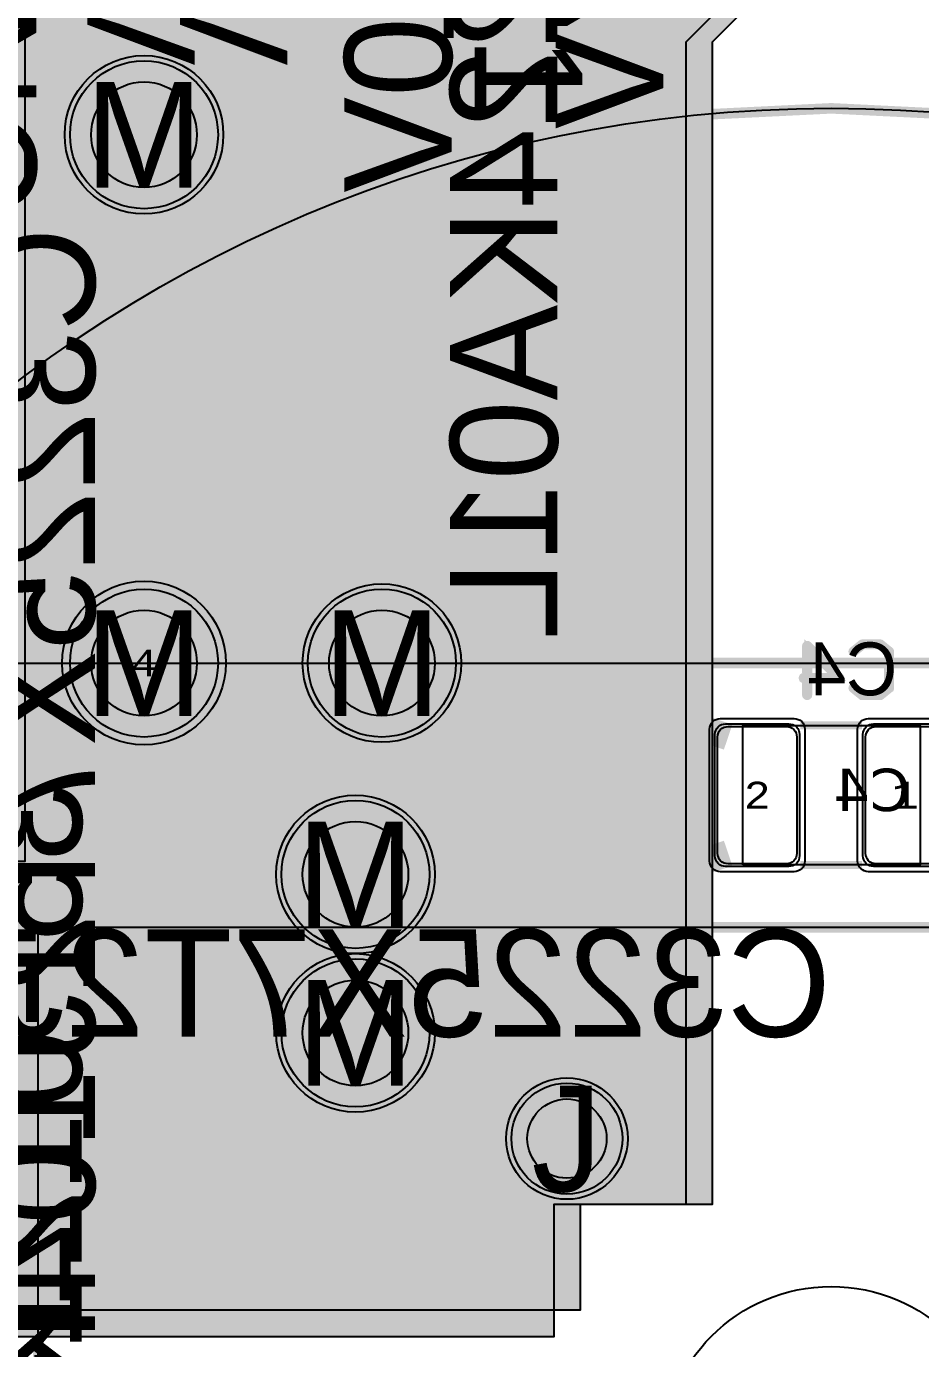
# Model space of a CAD drawing. Extents: x -28 to 199, y -61 to 255.
# Drawn here: x 128.53 to 145.44, y 29.78 to 54.8 of the extents above; entities that cross this region are included whole.
import ezdxf
from ezdxf.enums import TextEntityAlignment as Align

# ---------------------------------------------------------------- set-up
doc = ezdxf.new("R2010")
doc.units = 0
doc.header["$MEASUREMENT"] = 0
for name, color, linetype in [('ASSEMBLY_OUTLINES_BTM', 191, 'CONTINUOUS'), ('ASSEMBLY_OUTLINES_TOP', 102, 'CONTINUOUS'), ('ASSEMBLY_PART_NUMBERS_BTM', 191, 'CONTINUOUS'), ('ASSEMBLY_PART_NUMBERS_TOP', 102, 'CONTINUOUS'), ('ASSEMBLY_REF_DES_BTM', 191, 'CONTINUOUS'), ('DRILL_DRAWING', 21, 'CONTINUOUS'), ('GENERATED_SILKSCREEN_BTM', 255, 'CONTINUOUS'), ('GENERATED_SILKSCREEN_TOP', 140, 'CONTINUOUS'), ('MOUNTING_HOLE_PADS_LAYER14', 150, 'CONTINUOUS'), ('MOUNTING_HOLE_PADS_LAYER17', 10, 'CONTINUOUS'), ('MOUNTING_HOLE_PADS_LAYER_2', 230, 'CONTINUOUS'), ('MOUNTING_HOLE_PADS_LAYER_3', 81, 'CONTINUOUS'), ('MOUNTING_HOLES_LAYER_2', 42, 'CONTINUOUS'), ('MOUNTING_HOLES_LAYER_3', 42, 'CONTINUOUS'), ('MOUNTING_HOLES_LAYER_BOT21', 42, 'CONTINUOUS'), ('MOUNTING_HOLES_LAYER_TOP', 42, 'CONTINUOUS'), ('PART_HOLES_LAYER_2', 30, 'CONTINUOUS'), ('PART_HOLES_LAYER_3', 30, 'CONTINUOUS'), ('PART_HOLES_LAYER_BOTTOM', 30, 'CONTINUOUS'), ('PART_HOLES_LAYER_TOP', 30, 'CONTINUOUS'), ('PART_PADS_LAYER_2', 230, 'CONTINUOUS'), ('PART_PADS_LAYER_3', 81, 'CONTINUOUS'), ('PART_PADS_LAYER_BOTTOM', 10, 'CONTINUOUS'), ('PART_PADS_LAYER_TOP', 150, 'CONTINUOUS'), ('PART_PADS_SMD_BTM', 10, 'CONTINUOUS'), ('PIN_NUMBERS_BTM', 8, 'CONTINUOUS'), ('PIN_NUMBERS_TOP', 8, 'CONTINUOUS'), ('PLACEMENT_OUTLINES_BTM', 222, 'CONTINUOUS'), ('PLACEMENT_OUTLINES_TOP', 130, 'CONTINUOUS'), ('PLANE_DATA_LAYER_2', 230, 'CONTINUOUS'), ('PLANE_DATA_LAYER_3', 81, 'CONTINUOUS'), ('PLANE_DATA_LAYER_BOTTOM', 10, 'CONTINUOUS'), ('PLANE_DATA_LAYER_TOP', 150, 'CONTINUOUS'), ('PLANE_SHAPES_LAYER_2', 230, 'CONTINUOUS'), ('PLANE_SHAPES_LAYER_3', 81, 'CONTINUOUS'), ('PLANE_SHAPES_LAYER_BOTTOM', 10, 'CONTINUOUS'), ('PLANE_SHAPES_LAYER_TOP', 150, 'CONTINUOUS'), ('SILKSCREEN_OUTLINES_BTM', 211, 'CONTINUOUS'), ('SILKSCREEN_OUTLINES_TOP', 150, 'CONTINUOUS'), ('SILKSCREEN_REF_DES_BTM', 211, 'CONTINUOUS'), ('SOLDERMASK_PADS_BTM', 12, 'CONTINUOUS'), ('SOLDERMASK_PADS_TOP', 180, 'CONTINUOUS'), ('SOLDERPASTE_PADS_BTM', 12, 'CONTINUOUS')]:
    doc.layers.add(name, color=color, linetype=linetype)
doc.styles.add('COURIER_NEW', font='COUR.TTF')
doc.styles.add('VERDANA', font='verdana.TTF')
doc.styles.add('VERIBEST_GERBER_0', font='txt')

msp = doc.modelspace()

# ---------------------------------------------------------------- hatches: boundary and pattern name
at = {"layer": 'MOUNTING_HOLES_LAYER_2'}
h = msp.add_hatch(color=256, dxfattribs=at)
edge = h.paths.add_edge_path()
edge.add_arc((130.75, 52.75), 1, 0, 360)
h = msp.add_hatch(color=256, dxfattribs=at)
edge = h.paths.add_edge_path()
edge.add_arc((135.25, 42.75), 1, 0, 360)
h = msp.add_hatch(color=256, dxfattribs=at)
edge = h.paths.add_edge_path()
edge.add_arc((134.75, 38.75), 1, 0, 360)
h = msp.add_hatch(color=256, dxfattribs=at)
edge = h.paths.add_edge_path()
edge.add_arc((134.75, 35.75), 1, 0, 360)
h = msp.add_hatch(color=256, dxfattribs=at)
edge = h.paths.add_edge_path()
edge.add_arc((138.75, 33.75), 0.75, 0, 360)
at = {"layer": 'MOUNTING_HOLES_LAYER_3'}
h = msp.add_hatch(color=256, dxfattribs=at)
edge = h.paths.add_edge_path()
edge.add_arc((130.75, 52.75), 1, 0, 360)
h = msp.add_hatch(color=256, dxfattribs=at)
edge = h.paths.add_edge_path()
edge.add_arc((135.25, 42.75), 1, 0, 360)
h = msp.add_hatch(color=256, dxfattribs=at)
edge = h.paths.add_edge_path()
edge.add_arc((134.75, 38.75), 1, 0, 360)
h = msp.add_hatch(color=256, dxfattribs=at)
edge = h.paths.add_edge_path()
edge.add_arc((134.75, 35.75), 1, 0, 360)
h = msp.add_hatch(color=256, dxfattribs=at)
edge = h.paths.add_edge_path()
edge.add_arc((138.75, 33.75), 0.75, 0, 360)
at = {"layer": 'MOUNTING_HOLES_LAYER_BOT21'}
h = msp.add_hatch(color=256, dxfattribs=at)
edge = h.paths.add_edge_path()
edge.add_arc((130.75, 52.75), 1, 0, 360)
h = msp.add_hatch(color=256, dxfattribs=at)
edge = h.paths.add_edge_path()
edge.add_arc((135.25, 42.75), 1, 0, 360)
h = msp.add_hatch(color=256, dxfattribs=at)
edge = h.paths.add_edge_path()
edge.add_arc((134.75, 38.75), 1, 0, 360)
h = msp.add_hatch(color=256, dxfattribs=at)
edge = h.paths.add_edge_path()
edge.add_arc((134.75, 35.75), 1, 0, 360)
h = msp.add_hatch(color=256, dxfattribs=at)
edge = h.paths.add_edge_path()
edge.add_arc((138.75, 33.75), 0.75, 0, 360)
at = {"layer": 'MOUNTING_HOLES_LAYER_TOP'}
h = msp.add_hatch(color=256, dxfattribs=at)
edge = h.paths.add_edge_path()
edge.add_arc((130.75, 52.75), 1, 0, 360)
h = msp.add_hatch(color=256, dxfattribs=at)
edge = h.paths.add_edge_path()
edge.add_arc((135.25, 42.75), 1, 0, 360)
h = msp.add_hatch(color=256, dxfattribs=at)
edge = h.paths.add_edge_path()
edge.add_arc((134.75, 38.75), 1, 0, 360)
h = msp.add_hatch(color=256, dxfattribs=at)
edge = h.paths.add_edge_path()
edge.add_arc((134.75, 35.75), 1, 0, 360)
h = msp.add_hatch(color=256, dxfattribs=at)
edge = h.paths.add_edge_path()
edge.add_arc((138.75, 33.75), 0.75, 0, 360)
at = {"layer": 'PART_HOLES_LAYER_2'}
h = msp.add_hatch(color=256, dxfattribs=at)
edge = h.paths.add_edge_path()
edge.add_arc((130.75, 42.75), 1, 0, 360)
at = {"layer": 'PART_HOLES_LAYER_3'}
h = msp.add_hatch(color=256, dxfattribs=at)
edge = h.paths.add_edge_path()
edge.add_arc((130.75, 42.75), 1, 0, 360)
at = {"layer": 'PART_HOLES_LAYER_BOTTOM'}
h = msp.add_hatch(color=256, dxfattribs=at)
edge = h.paths.add_edge_path()
edge.add_arc((130.75, 42.75), 1, 0, 360)
at = {"layer": 'PART_HOLES_LAYER_TOP'}
h = msp.add_hatch(color=256, dxfattribs=at)
edge = h.paths.add_edge_path()
edge.add_arc((130.75, 42.75), 1, 0, 360)
at = {"layer": 'PLANE_DATA_LAYER_2'}
h = msp.add_hatch(color=256, dxfattribs=at)
h.paths.add_polyline_path([(144.5, 58.031563, -0.1989099556853841), (144.477682, 57.977682), (141, 54.500001), (141, 32.5762, -0.414213562373095), (140.9238, 32.5), (139.468415, 32.5, -0.7571947813028697), (139.428636, 32.641193, 1.706703920368657), (137.45, 33.75), (137.45, 33.749999, 0.3457374040796595), (138.441862, 32.487046, -0.3457356601756758), (138.5, 32.413018), (138.5, 30.0762, -0.414213562373095), (138.4238, 30), (122.5762, 30, -0.414213562373095), (122.5, 30.0762), (122.5, 38.9238, -0.414213562373095), (122.5762, 39), (128, 39), (128, 54.9238, -0.414213562373095), (128.0762, 55), (137, 55), (137, 60.4238, -0.414213562373095), (137.0762, 60.5), (138.435238, 60.5, -0.414213562373095), (138.511438, 60.4238), (138.511438, 60.423799, -0.0328637571204373), (138.510781, 60.413814, 0.9005123378075037), (140.928178, 59.832392, -0.7065122331251797), (141.071822, 59.832392, 0.7065077913008034), (143.428178, 59.832392, -0.7065122331251797), (143.571822, 59.832392, 0.2504596010344515), (144.442543, 59.038402, -0.3431605003331122), (144.5, 58.964543)], flags=0)
h.paths.add_polyline_path([(129.1, 52.75, -0.9999999999999999), (132.4, 52.75, -0.9999999999999999)], flags=0)
h.paths.add_polyline_path([(128.95, 42.75, -0.9999999999999999), (132.55, 42.75, -0.9999999999999999)], flags=0)
h.paths.add_polyline_path([(135.566554, 37.316215, 3.776584228258665), (133.933446, 37.316215, -0.5812912328426739), (133.933446, 37.183785, 3.776584228258665), (135.566554, 37.183785, -0.5812912328426739)], flags=0)
h.paths.add_polyline_path([(133.6, 42.75, -0.9999999999999999), (136.9, 42.75, -0.9999999999999999)], flags=0)
for points in [[(130.75, 52.75), (130.75, 54.4762)], [(130.75, 52.75), (129.0238, 52.75)], [(130.75, 52.75), (130.75, 51.0238)], [(130.75, 52.75), (132.4762, 52.75)], [(130.75, 42.75), (130.75, 44.6262)], [(135.25, 42.75), (135.25, 44.4762)], [(130.75, 42.75), (128.8738, 42.75)], [(130.75, 42.75), (130.75, 40.8738)], [(130.75, 42.75), (132.6262, 42.75)], [(135.25, 42.75), (133.5238, 42.75)], [(135.25, 42.75), (135.25, 41.0238)], [(135.25, 42.75), (136.9762, 42.75)], [(134.75, 38.75), (133.529392, 39.970608)], [(134.75, 38.75), (135.970608, 39.970608)], [(134.75, 38.75), (133.50139, 37.558052)], [(134.75, 38.75), (135.99861, 37.558052)], [(134.75, 35.75), (133.50139, 36.941948)], [(134.75, 35.75), (135.99861, 36.941948)], [(134.75, 35.75), (133.529392, 34.529392)], [(134.75, 35.75), (135.970608, 34.529392)], [(138.75, 33.75), (139.476788, 34.918634)], [(138.75, 33.75), (137.581366, 34.476788)], [(138.75, 33.75), (138.023212, 32.581366)], [(138.75, 33.75), (139.918634, 33.023212)]]:
    msp.add_hatch(color=256, dxfattribs=at).paths.add_polyline_path(points, is_closed=False, flags=0)
at = {"layer": 'PLANE_DATA_LAYER_3'}
h = msp.add_hatch(color=256, dxfattribs=at)
h.paths.add_polyline_path([(145, 58.031563, -0.1989099556853841), (144.977682, 57.977682), (141.5, 54.500001), (141.5, 32.5762, -0.414213562373095), (141.4238, 32.5), (139.468415, 32.5, -0.7571947813028697), (139.428636, 32.641193, 9.430007896791032), (138.914177, 32.460409, -0.4518063856534602), (139, 32.384819), (139, 30.5762, -0.414213562373095), (138.9238, 30.5), (123.0762, 30.5, -0.414213562373095), (123, 30.5762), (123, 38.9238, -0.414213562373095), (123.0762, 39), (128.5, 39), (128.5, 54.9238, -0.414213562373095), (128.5762, 55), (137.5, 55), (137.5, 60.4238, -0.414213562373095), (137.5762, 60.5), (138.435238, 60.5, -0.414213562373095), (138.511438, 60.4238), (138.511438, 60.423799, -0.0328637571204373), (138.510781, 60.413814, 0.9005123378075037), (140.928178, 59.832392, -0.7065122331251797), (141.071822, 59.832392, 0.7065077913008034), (143.428178, 59.832392, -0.7065122331251797), (143.571822, 59.832392, 0.3541841354943619), (144.913814, 59.010781, -0.4532531921552654), (145, 58.935238)], flags=0)
h.paths.add_polyline_path([(129.1, 52.75, -0.9999999999999999), (132.4, 52.75, -0.9999999999999999)], flags=0)
h.paths.add_polyline_path([(128.95, 42.75, -0.9999999999999999), (132.55, 42.75, -0.9999999999999999)], flags=0)
h.paths.add_polyline_path([(135.566554, 37.316215, 3.776584228258665), (133.933446, 37.316215, -0.5812912328426739), (133.933446, 37.183785, 3.776584228258665), (135.566554, 37.183785, -0.5812912328426739)], flags=0)
h.paths.add_polyline_path([(133.6, 42.75, -0.9999999999999999), (136.9, 42.75, -0.9999999999999999)], flags=0)
for points in [[(130.75, 52.75), (130.75, 54.4762)], [(130.75, 52.75), (129.0238, 52.75)], [(130.75, 52.75), (130.75, 51.0238)], [(130.75, 52.75), (132.4762, 52.75)], [(130.75, 42.75), (130.75, 44.6262)], [(135.25, 42.75), (135.25, 44.4762)], [(130.75, 42.75), (128.8738, 42.75)], [(130.75, 42.75), (130.75, 40.8738)], [(130.75, 42.75), (132.6262, 42.75)], [(135.25, 42.75), (133.5238, 42.75)], [(135.25, 42.75), (135.25, 41.0238)], [(135.25, 42.75), (136.9762, 42.75)], [(134.75, 38.75), (133.529392, 39.970608)], [(134.75, 38.75), (135.970608, 39.970608)], [(134.75, 38.75), (133.50139, 37.558052)], [(134.75, 38.75), (135.99861, 37.558052)], [(134.75, 35.75), (133.50139, 36.941948)], [(134.75, 35.75), (135.99861, 36.941948)], [(134.75, 35.75), (133.529392, 34.529392)], [(134.75, 35.75), (135.970608, 34.529392)], [(138.75, 33.75), (139.252009, 35.031372)], [(138.75, 33.75), (137.468628, 34.252009)], [(138.75, 33.75), (138.247991, 32.468628)], [(138.75, 33.75), (140.031372, 33.247991)]]:
    msp.add_hatch(color=256, dxfattribs=at).paths.add_polyline_path(points, is_closed=False, flags=0)
at = {"layer": 'PLANE_DATA_LAYER_BOTTOM'}
h = msp.add_hatch(color=256, dxfattribs=at)
h.paths.add_polyline_path([(145, 58.031563, -0.1989099556853841), (144.977682, 57.977682), (141.5, 54.500001), (141.5, 41.812891, -0.2294412891216801), (141.471038, 41.7531, 0.2294435293083263), (141.3, 41.4), (141.3, 39.1, 0.2294435293083264), (141.471038, 38.7469, -0.2294412891216801), (141.5, 38.687109), (141.5, 32.5762, -0.414213562373095), (141.4238, 32.5), (139.468415, 32.5, -0.7571947813028697), (139.428636, 32.641193, 9.430007896791032), (138.914177, 32.460409, -0.4518063856534602), (139, 32.384819), (139, 30.5762, -0.414213562373095), (138.9238, 30.5), (123.0762, 30.5, -0.414213562373095), (123, 30.5762), (123, 38.9238, -0.414213562373095), (123.0762, 39), (128.5, 39), (128.5, 54.9238, -0.414213562373095), (128.5762, 55), (137.5, 55), (137.5, 60.4238, -0.414213562373095), (137.5762, 60.5), (138.435238, 60.5, -0.414213562373095), (138.511438, 60.4238), (138.511438, 60.423799, -0.0328637571204373), (138.510781, 60.413814, 0.9005123378075037), (140.928178, 59.832392, -0.7065122331251797), (141.071822, 59.832392, 0.7065077913008034), (143.428178, 59.832392, -0.7065122331251797), (143.571822, 59.832392, 0.3541841354943619), (144.913814, 59.010781, -0.4532531921552654), (145, 58.935238)], flags=0)
h.paths.add_polyline_path([(125.8, 34.65, 0.414213562373095), (126.25, 35.1), (126.25, 37.9, 0.414213562373095), (125.8, 38.35), (124.2, 38.35, 0.414213562373095), (123.75, 37.9), (123.75, 35.1, 0.414213562373095), (124.2, 34.65)], flags=0)
h.paths.add_polyline_path([(129.1, 42.75, -0.9999999999999999), (132.4, 42.75, -0.9999999999999999)], flags=0)
h.paths.add_polyline_path([(129.1, 52.75, -0.9999999999999999), (132.4, 52.75, -0.9999999999999999)], flags=0)
h.paths.add_polyline_path([(135.566554, 37.316215, 3.776584228258665), (133.933446, 37.316215, -0.5812912328426739), (133.933446, 37.183785, 3.776584228258665), (135.566554, 37.183785, -0.5812912328426739)], flags=0)
h.paths.add_polyline_path([(133.6, 42.75, -0.9999999999999999), (136.9, 42.75, -0.9999999999999999)], flags=0)
for points in [[(130.75, 52.75), (130.75, 54.4762)], [(130.75, 52.75), (129.0238, 52.75)], [(130.75, 52.75), (130.75, 51.0238)], [(130.75, 52.75), (132.4762, 52.75)], [(130.75, 42.75), (130.75, 44.4762)], [(135.25, 42.75), (135.25, 44.4762)], [(130.75, 42.75), (129.0238, 42.75)], [(130.75, 42.75), (130.75, 41.0238)], [(130.75, 42.75), (132.4762, 42.75)], [(135.25, 42.75), (133.5238, 42.75)], [(135.25, 42.75), (135.25, 41.0238)], [(135.25, 42.75), (136.9762, 42.75)], [(141.8, 41.35), (141.242175, 41.537842)], [(134.75, 38.75), (133.529392, 39.970608)], [(134.75, 38.75), (135.970608, 39.970608)], [(141.8, 39.15), (141.242172, 38.962168)], [(134.75, 38.75), (133.50139, 37.558052)], [(134.75, 38.75), (135.99861, 37.558052)], [(134.75, 35.75), (133.50139, 36.941948)], [(134.75, 35.75), (135.99861, 36.941948)], [(134.75, 35.75), (133.529392, 34.529392)], [(134.75, 35.75), (135.970608, 34.529392)], [(138.75, 33.75), (139.252009, 35.031372)], [(138.75, 33.75), (137.468628, 34.252009)], [(138.75, 33.75), (138.247991, 32.468628)], [(138.75, 33.75), (140.031372, 33.247991)]]:
    msp.add_hatch(color=256, dxfattribs=at).paths.add_polyline_path(points, is_closed=False, flags=0)
at = {"layer": 'PLANE_DATA_LAYER_TOP'}
h = msp.add_hatch(color=256, dxfattribs=at)
h.paths.add_polyline_path([(145, 58.031563, -0.1989099556853841), (144.977682, 57.977682), (141.5, 54.500001), (141.5, 32.5762, -0.414213562373095), (141.4238, 32.5), (139.468415, 32.5, -0.7571947813028697), (139.428636, 32.641193, 9.430007896791032), (138.914177, 32.460409, -0.4518063856534602), (139, 32.384819), (139, 30.5762, -0.414213562373095), (138.9238, 30.5), (123.0762, 30.5, -0.414213562373095), (123, 30.5762), (123, 38.9238, -0.414213562373095), (123.0762, 39), (128.5, 39), (128.5, 54.9238, -0.414213562373095), (128.5762, 55), (137.5, 55), (137.5, 60.4238, -0.414213562373095), (137.5762, 60.5), (138.435238, 60.5, -0.414213562373095), (138.511438, 60.4238), (138.511438, 60.423799, -0.0328637571204373), (138.510781, 60.413814, 0.9005123378075037), (140.928178, 59.832392, -0.7065122331251797), (141.071822, 59.832392, 0.7065077913008034), (143.428178, 59.832392, -0.7065122331251797), (143.571822, 59.832392, 0.3541841354943619), (144.913814, 59.010781, -0.4532531921552654), (145, 58.935238)], flags=0)
h.paths.add_polyline_path([(129.1, 42.75, -0.9999999999999999), (132.4, 42.75, -0.9999999999999999)], flags=0)
h.paths.add_polyline_path([(129.1, 52.75, -0.9999999999999999), (132.4, 52.75, -0.9999999999999999)], flags=0)
h.paths.add_polyline_path([(135.566554, 37.316215, 3.776584228258665), (133.933446, 37.316215, -0.5812912328426739), (133.933446, 37.183785, 3.776584228258665), (135.566554, 37.183785, -0.5812912328426739)], flags=0)
h.paths.add_polyline_path([(133.6, 42.75, -0.9999999999999999), (136.9, 42.75, -0.9999999999999999)], flags=0)
for points in [[(130.75, 52.75), (130.75, 54.4762)], [(130.75, 52.75), (129.0238, 52.75)], [(130.75, 52.75), (130.75, 51.0238)], [(130.75, 52.75), (132.4762, 52.75)], [(130.75, 42.75), (130.75, 44.4762)], [(135.25, 42.75), (135.25, 44.4762)], [(130.75, 42.75), (129.0238, 42.75)], [(130.75, 42.75), (130.75, 41.0238)], [(130.75, 42.75), (132.4762, 42.75)], [(135.25, 42.75), (133.5238, 42.75)], [(135.25, 42.75), (135.25, 41.0238)], [(135.25, 42.75), (136.9762, 42.75)], [(134.75, 38.75), (133.529392, 39.970608)], [(134.75, 38.75), (135.970608, 39.970608)], [(134.75, 38.75), (133.50139, 37.558052)], [(134.75, 38.75), (135.99861, 37.558052)], [(134.75, 35.75), (133.50139, 36.941948)], [(134.75, 35.75), (135.99861, 36.941948)], [(134.75, 35.75), (133.529392, 34.529392)], [(134.75, 35.75), (135.970608, 34.529392)], [(138.75, 33.75), (139.252009, 35.031372)], [(138.75, 33.75), (137.468628, 34.252009)], [(138.75, 33.75), (138.247991, 32.468628)], [(138.75, 33.75), (140.031372, 33.247991)]]:
    msp.add_hatch(color=256, dxfattribs=at).paths.add_polyline_path(points, is_closed=False, flags=0)
at = {"layer": 'PLANE_SHAPES_LAYER_2'}
msp.add_hatch(color=256, dxfattribs=at).paths.add_polyline_path([(144.5, 58), (141, 54.5), (141, 32.5), (138.5, 32.5), (138.5, 30), (122.5, 30), (122.5, 39), (128, 39), (128, 55), (137, 55), (137, 60.5), (144.5, 60.5)], flags=0)
at = {"layer": 'PLANE_SHAPES_LAYER_3'}
msp.add_hatch(color=256, dxfattribs=at).paths.add_polyline_path([(145, 58), (141.5, 54.5), (141.5, 32.5), (139, 32.5), (139, 30.5), (123, 30.5), (123, 39), (128.5, 39), (128.5, 55), (137.5, 55), (137.5, 60.5), (145, 60.5)], flags=0)
at = {"layer": 'PLANE_SHAPES_LAYER_BOTTOM'}
msp.add_hatch(color=256, dxfattribs=at).paths.add_polyline_path([(145, 58), (141.5, 54.5), (141.5, 32.5), (139, 32.5), (139, 30.5), (123, 30.5), (123, 39), (128.5, 39), (128.5, 55), (137.5, 55), (137.5, 60.5), (145, 60.5)], flags=0)
at = {"layer": 'PLANE_SHAPES_LAYER_TOP'}
msp.add_hatch(color=256, dxfattribs=at).paths.add_polyline_path([(145, 58), (141.5, 54.5), (141.5, 32.5), (139, 32.5), (139, 30.5), (123, 30.5), (123, 39), (128.5, 39), (128.5, 55), (137.5, 55), (137.5, 60.5), (145, 60.5)], flags=0)

# ---------------------------------------------------------------- linework, layer by layer
at = {"layer": 'ASSEMBLY_OUTLINES_BTM'}
msp.add_lwpolyline([(142.08, 38.93), (142.08, 41.57), (145.43, 41.57), (145.43, 38.93)], close=True, dxfattribs=at)
at = {"layer": 'ASSEMBLY_OUTLINES_TOP', "const_width": 0.2}
msp.add_lwpolyline([(118.25, 27.75, -1), (169.25, 27.75, -1)], format="xyb", close=True, dxfattribs=at)
for points in [[(121.75, 12.75), (121.75, 42.75), (165.75, 42.75), (165.75, 12.75)], [(128.75, 17.75), (128.75, 37.75), (158.75, 37.75), (158.75, 17.75)]]:
    msp.add_lwpolyline(points, close=True, dxfattribs=at)
at = {"layer": 'GENERATED_SILKSCREEN_BTM', "const_width": 0.15}
for points in [[(143.315, 42.143), (143.314, 42.135), (143.309, 42.13), (143.302, 42.127), (143.295, 42.126), (143.288, 42.127), (143.282, 42.13), (143.277, 42.135), (143.275, 42.143), (143.275, 42.446), (143.228, 42.446), (143.221, 42.448), (143.215, 42.452), (143.212, 42.459), (143.211, 42.466), (143.212, 42.474), (143.215, 42.481), (143.221, 42.486), (143.228, 42.487), (143.275, 42.487), (143.275, 43.075), (143.276, 43.08), (143.279, 43.084), (143.283, 43.088), (143.288, 43.091), (143.294, 43.093), (143.3, 43.094), (143.305, 43.093), (143.31, 43.089), (143.917, 42.482), (143.921, 42.476), (143.923, 42.47), (143.922, 42.464), (143.918, 42.457), (143.916, 42.452), (143.912, 42.449), (143.908, 42.447), (143.903, 42.446), (143.315, 42.446), (143.315, 42.143)], [(143.853, 42.487), (143.315, 43.023), (143.315, 42.487), (143.853, 42.487)], [(144.688, 42.127), (144.856, 42.264), (144.861, 42.267), (144.862, 42.271), (144.864, 42.275), (144.865, 42.28), (144.865, 42.966), (144.864, 42.971), (144.862, 42.975), (144.86, 42.977), (144.859, 42.979), (144.857, 42.982), (144.688, 43.119), (144.685, 43.12), (144.682, 43.121), (144.681, 43.122), (144.677, 43.123), (144.34, 43.123), (144.335, 43.122), (144.333, 43.121), (144.33, 43.12), (144.327, 43.119), (144.158, 42.982), (144.154, 42.977), (144.152, 42.969), (144.153, 42.963), (144.155, 42.958), (144.158, 42.954), (144.163, 42.95), (144.168, 42.947), (144.173, 42.946), (144.178, 42.946), (144.182, 42.949), (144.347, 43.082), (144.67, 43.082), (144.824, 42.956), (144.824, 42.29), (144.67, 42.164), (144.347, 42.164), (144.182, 42.297), (144.178, 42.299), (144.173, 42.3), (144.168, 42.299), (144.163, 42.296), (144.158, 42.292), (144.155, 42.287), (144.153, 42.281), (144.152, 42.275), (144.154, 42.269), (144.158, 42.264), (144.327, 42.127), (144.331, 42.125), (144.332, 42.124), (144.335, 42.124), (144.336, 42.123), (144.337, 42.123), (144.34, 42.123), (144.677, 42.123), (144.681, 42.124), (144.685, 42.125), (144.688, 42.127)]]:
    msp.add_lwpolyline(points, dxfattribs=at)
for points in [[(144.333844, 41.570005, 1.1642e-05), (144.333836, 41.569995), (143.166164, 41.569995, 1.1642e-05), (143.166156, 41.570005), (144.333844, 41.570005)], [(144.333844, 38.929995), (143.166156, 38.929995, 1.1642e-05), (143.166164, 38.930005), (144.333836, 38.930005, 1.1642e-05), (144.333844, 38.929995)]]:
    msp.add_lwpolyline(points, format="xyb", dxfattribs=at)
at = {"layer": 'GENERATED_SILKSCREEN_TOP', "const_width": 0.15}
msp.add_lwpolyline([(118.25, 27.75, -1), (169.25, 27.75, -1)], format="xyb", close=True, dxfattribs=at)
for points in [[(129.275, 42.750005), (129.275, 42.75), (129.275, 42.749995), (121.750005, 42.749995), (121.750005, 12.750005), (129.275, 12.750005), (129.275, 12.749995), (121.75, 12.749995, -0.4142135624), (121.749995, 12.75), (121.749995, 42.75, -0.4142135624), (121.75, 42.750005), (129.275, 42.750005)], [(150.775, 42.750055, 9.322e-06), (150.775, 42.75, 9.322e-06), (150.775, 42.749945), (150.775, 42.749995), (136.725, 42.749995), (136.725, 42.75), (136.725, 42.750005), (150.775, 42.750005), (150.775, 42.750055)], [(133.665742, 37.749995), (128.750005, 37.749995), (128.750005, 17.750005), (133.665742, 17.750005, 2.2803e-06), (133.665733, 17.749995), (128.75, 17.749995, -0.4142135624), (128.749995, 17.75), (128.749995, 37.75, -0.4142135624), (128.75, 37.750005), (133.665733, 37.750005, 2.2803e-06), (133.665742, 37.749995)], [(151.665742, 37.749995), (135.834258, 37.749995, 2.2803e-06), (135.834267, 37.750005), (151.665733, 37.750005, 2.2803e-06), (151.665742, 37.749995)]]:
    msp.add_lwpolyline(points, format="xyb", dxfattribs=at)
msp.add_lwpolyline([(133.775, 42.750005), (133.775, 42.75), (133.775, 42.749995), (132.225, 42.749995), (132.225, 42.750005), (133.775, 42.750005)], dxfattribs=at)
at = {"layer": 'MOUNTING_HOLE_PADS_LAYER14'}
for centre, radius in [((130.75, 52.75), 1.4), ((135.25, 42.75), 1.4), ((134.75, 38.75), 1.4), ((134.75, 35.75), 1.4), ((138.75, 33.75), 1.05), ((143.75, 27.75), 3.2)]:
    msp.add_circle(centre, radius, dxfattribs=at)
at = {"layer": 'MOUNTING_HOLE_PADS_LAYER17'}
for centre, radius in [((130.75, 52.75), 1.4), ((135.25, 42.75), 1.4), ((134.75, 38.75), 1.4), ((134.75, 35.75), 1.4), ((138.75, 33.75), 1.05), ((143.75, 27.75), 3.2)]:
    msp.add_circle(centre, radius, dxfattribs=at)
at = {"layer": 'MOUNTING_HOLE_PADS_LAYER_2'}
for centre, radius in [((130.75, 52.75), 1.4), ((135.25, 42.75), 1.4), ((134.75, 38.75), 1.4), ((134.75, 35.75), 1.4), ((138.75, 33.75), 1.05), ((143.75, 27.75), 3.2)]:
    msp.add_circle(centre, radius, dxfattribs=at)
at = {"layer": 'MOUNTING_HOLE_PADS_LAYER_3'}
for centre, radius in [((130.75, 52.75), 1.4), ((135.25, 42.75), 1.4), ((134.75, 38.75), 1.4), ((134.75, 35.75), 1.4), ((138.75, 33.75), 1.05), ((143.75, 27.75), 3.2)]:
    msp.add_circle(centre, radius, dxfattribs=at)
at = {"layer": 'MOUNTING_HOLES_LAYER_2'}
for centre, radius in [((130.75, 52.75), 1), ((135.25, 42.75), 1), ((134.75, 38.75), 1), ((134.75, 35.75), 1), ((138.75, 33.75), 0.75)]:
    msp.add_circle(centre, radius, dxfattribs=at)
at = {"layer": 'MOUNTING_HOLES_LAYER_3'}
for centre, radius in [((130.75, 52.75), 1), ((135.25, 42.75), 1), ((134.75, 38.75), 1), ((134.75, 35.75), 1), ((138.75, 33.75), 0.75)]:
    msp.add_circle(centre, radius, dxfattribs=at)
at = {"layer": 'MOUNTING_HOLES_LAYER_BOT21'}
for centre, radius in [((130.75, 52.75), 1), ((135.25, 42.75), 1), ((134.75, 38.75), 1), ((134.75, 35.75), 1), ((138.75, 33.75), 0.75)]:
    msp.add_circle(centre, radius, dxfattribs=at)
at = {"layer": 'MOUNTING_HOLES_LAYER_TOP'}
for centre, radius in [((130.75, 52.75), 1), ((135.25, 42.75), 1), ((134.75, 38.75), 1), ((134.75, 35.75), 1), ((138.75, 33.75), 0.75)]:
    msp.add_circle(centre, radius, dxfattribs=at)
at = {"layer": 'PART_HOLES_LAYER_2'}
msp.add_circle((130.75, 42.75), 1, dxfattribs=at)
at = {"layer": 'PART_HOLES_LAYER_3'}
msp.add_circle((130.75, 42.75), 1, dxfattribs=at)
at = {"layer": 'PART_HOLES_LAYER_BOTTOM'}
msp.add_circle((130.75, 42.75), 1, dxfattribs=at)
at = {"layer": 'PART_HOLES_LAYER_TOP'}
msp.add_circle((130.75, 42.75), 1, dxfattribs=at)
at = {"layer": 'PART_PADS_LAYER_2'}
msp.add_circle((130.75, 42.75), 1.55, dxfattribs=at)
at = {"layer": 'PART_PADS_LAYER_3'}
msp.add_circle((130.75, 42.75), 1.55, dxfattribs=at)
at = {"layer": 'PART_PADS_LAYER_BOTTOM'}
msp.add_circle((130.75, 42.75), 1.4, dxfattribs=at)
at = {"layer": 'PART_PADS_LAYER_TOP'}
msp.add_circle((130.75, 42.75), 1.4, dxfattribs=at)
at = {"layer": 'PART_PADS_SMD_BTM'}
for points in [[(141.75, 38.9, -0.4142135624), (141.55, 39.1), (141.55, 41.4, -0.4142135624), (141.75, 41.6), (142.95, 41.6, -0.4142135624), (143.15, 41.4), (143.15, 39.1, -0.4142135624), (142.95, 38.9)], [(144.55, 38.9, -0.4142135624), (144.35, 39.1), (144.35, 41.4, -0.4142135624), (144.55, 41.6), (145.75, 41.6, -0.4142135624), (145.95, 41.4), (145.95, 39.1, -0.4142135624), (145.75, 38.9)]]:
    msp.add_lwpolyline(points, format="xyb", close=True, dxfattribs=at)
at = {"layer": 'PLACEMENT_OUTLINES_BTM'}
msp.add_lwpolyline([(142.08, 38.93), (142.08, 41.57), (145.43, 41.57), (145.43, 38.93)], close=True, dxfattribs=at)
at = {"layer": 'PLACEMENT_OUTLINES_TOP'}
msp.add_circle((143.75, 27.75), 25.5, dxfattribs=at)
at = {"layer": 'PLANE_DATA_LAYER_2', "const_width": 0.5}
for points in [[(130.75, 52.75), (130.75, 54.4762)], [(130.75, 52.75), (129.0238, 52.75)], [(130.75, 52.75), (130.75, 51.0238)], [(130.75, 52.75), (132.4762, 52.75)], [(130.75, 42.75), (130.75, 44.6262)], [(135.25, 42.75), (135.25, 44.4762)], [(130.75, 42.75), (128.8738, 42.75)], [(130.75, 42.75), (130.75, 40.8738)], [(130.75, 42.75), (132.6262, 42.75)], [(135.25, 42.75), (133.5238, 42.75)], [(135.25, 42.75), (135.25, 41.0238)], [(135.25, 42.75), (136.9762, 42.75)], [(134.75, 38.75), (133.529392, 39.970608)], [(134.75, 38.75), (135.970608, 39.970608)], [(134.75, 38.75), (133.50139, 37.558052)], [(134.75, 38.75), (135.99861, 37.558052)], [(134.75, 35.75), (133.50139, 36.941948)], [(134.75, 35.75), (135.99861, 36.941948)], [(134.75, 35.75), (133.529392, 34.529392)], [(134.75, 35.75), (135.970608, 34.529392)], [(138.75, 33.75), (139.476788, 34.918634)], [(138.75, 33.75), (137.581366, 34.476788)], [(138.75, 33.75), (138.023212, 32.581366)], [(138.75, 33.75), (139.918634, 33.023212)]]:
    msp.add_lwpolyline(points, dxfattribs=at)
at = {"layer": 'PLANE_DATA_LAYER_3', "const_width": 0.5}
for points in [[(130.75, 52.75), (130.75, 54.4762)], [(130.75, 52.75), (129.0238, 52.75)], [(130.75, 52.75), (130.75, 51.0238)], [(130.75, 52.75), (132.4762, 52.75)], [(130.75, 42.75), (130.75, 44.6262)], [(135.25, 42.75), (135.25, 44.4762)], [(130.75, 42.75), (128.8738, 42.75)], [(130.75, 42.75), (130.75, 40.8738)], [(130.75, 42.75), (132.6262, 42.75)], [(135.25, 42.75), (133.5238, 42.75)], [(135.25, 42.75), (135.25, 41.0238)], [(135.25, 42.75), (136.9762, 42.75)], [(134.75, 38.75), (133.529392, 39.970608)], [(134.75, 38.75), (135.970608, 39.970608)], [(134.75, 38.75), (133.50139, 37.558052)], [(134.75, 38.75), (135.99861, 37.558052)], [(134.75, 35.75), (133.50139, 36.941948)], [(134.75, 35.75), (135.99861, 36.941948)], [(134.75, 35.75), (133.529392, 34.529392)], [(134.75, 35.75), (135.970608, 34.529392)], [(138.75, 33.75), (139.252009, 35.031372)], [(138.75, 33.75), (137.468628, 34.252009)], [(138.75, 33.75), (138.247991, 32.468628)], [(138.75, 33.75), (140.031372, 33.247991)]]:
    msp.add_lwpolyline(points, dxfattribs=at)
at = {"layer": 'PLANE_DATA_LAYER_BOTTOM', "const_width": 0.5}
for points in [[(130.75, 52.75), (130.75, 54.4762)], [(130.75, 52.75), (129.0238, 52.75)], [(130.75, 52.75), (130.75, 51.0238)], [(130.75, 52.75), (132.4762, 52.75)], [(130.75, 42.75), (130.75, 44.4762)], [(135.25, 42.75), (135.25, 44.4762)], [(130.75, 42.75), (129.0238, 42.75)], [(130.75, 42.75), (130.75, 41.0238)], [(130.75, 42.75), (132.4762, 42.75)], [(135.25, 42.75), (133.5238, 42.75)], [(135.25, 42.75), (135.25, 41.0238)], [(135.25, 42.75), (136.9762, 42.75)], [(141.8, 41.35), (141.242175, 41.537842)], [(134.75, 38.75), (133.529392, 39.970608)], [(134.75, 38.75), (135.970608, 39.970608)], [(141.8, 39.15), (141.242172, 38.962168)], [(134.75, 38.75), (133.50139, 37.558052)], [(134.75, 38.75), (135.99861, 37.558052)], [(134.75, 35.75), (133.50139, 36.941948)], [(134.75, 35.75), (135.99861, 36.941948)], [(134.75, 35.75), (133.529392, 34.529392)], [(134.75, 35.75), (135.970608, 34.529392)], [(138.75, 33.75), (139.252009, 35.031372)], [(138.75, 33.75), (137.468628, 34.252009)], [(138.75, 33.75), (138.247991, 32.468628)], [(138.75, 33.75), (140.031372, 33.247991)]]:
    msp.add_lwpolyline(points, dxfattribs=at)
at = {"layer": 'PLANE_DATA_LAYER_TOP', "const_width": 0.5}
for points in [[(130.75, 52.75), (130.75, 54.4762)], [(130.75, 52.75), (129.0238, 52.75)], [(130.75, 52.75), (130.75, 51.0238)], [(130.75, 52.75), (132.4762, 52.75)], [(130.75, 42.75), (130.75, 44.4762)], [(135.25, 42.75), (135.25, 44.4762)], [(130.75, 42.75), (129.0238, 42.75)], [(130.75, 42.75), (130.75, 41.0238)], [(130.75, 42.75), (132.4762, 42.75)], [(135.25, 42.75), (133.5238, 42.75)], [(135.25, 42.75), (135.25, 41.0238)], [(135.25, 42.75), (136.9762, 42.75)], [(134.75, 38.75), (133.529392, 39.970608)], [(134.75, 38.75), (135.970608, 39.970608)], [(134.75, 38.75), (133.50139, 37.558052)], [(134.75, 38.75), (135.99861, 37.558052)], [(134.75, 35.75), (133.50139, 36.941948)], [(134.75, 35.75), (135.99861, 36.941948)], [(134.75, 35.75), (133.529392, 34.529392)], [(134.75, 35.75), (135.970608, 34.529392)], [(138.75, 33.75), (139.252009, 35.031372)], [(138.75, 33.75), (137.468628, 34.252009)], [(138.75, 33.75), (138.247991, 32.468628)], [(138.75, 33.75), (140.031372, 33.247991)]]:
    msp.add_lwpolyline(points, dxfattribs=at)
at = {"layer": 'PLANE_SHAPES_LAYER_2'}
msp.add_lwpolyline([(144.5, 58), (141, 54.5), (141, 32.5), (138.5, 32.5), (138.5, 30), (122.5, 30), (122.5, 39), (128, 39), (128, 55), (137, 55), (137, 60.5), (144.5, 60.5)], close=True, dxfattribs=at)
at = {"layer": 'PLANE_SHAPES_LAYER_3'}
msp.add_lwpolyline([(145, 58), (141.5, 54.5), (141.5, 32.5), (139, 32.5), (139, 30.5), (123, 30.5), (123, 39), (128.5, 39), (128.5, 55), (137.5, 55), (137.5, 60.5), (145, 60.5)], close=True, dxfattribs=at)
at = {"layer": 'PLANE_SHAPES_LAYER_BOTTOM'}
msp.add_lwpolyline([(145, 58), (141.5, 54.5), (141.5, 32.5), (139, 32.5), (139, 30.5), (123, 30.5), (123, 39), (128.5, 39), (128.5, 55), (137.5, 55), (137.5, 60.5), (145, 60.5)], close=True, dxfattribs=at)
at = {"layer": 'PLANE_SHAPES_LAYER_TOP'}
msp.add_lwpolyline([(145, 58), (141.5, 54.5), (141.5, 32.5), (139, 32.5), (139, 30.5), (123, 30.5), (123, 39), (128.5, 39), (128.5, 55), (137.5, 55), (137.5, 60.5), (145, 60.5)], close=True, dxfattribs=at)
at = {"layer": 'SILKSCREEN_OUTLINES_BTM'}
msp.add_lwpolyline([(142.08, 38.93), (142.08, 41.57), (145.43, 41.57), (145.43, 38.93)], close=True, dxfattribs=at)
at = {"layer": 'SILKSCREEN_OUTLINES_TOP'}
for points in [[(121.75, 12.75), (121.75, 42.75), (165.75, 42.75), (165.75, 12.75)], [(128.75, 17.75), (128.75, 37.75), (158.75, 37.75), (158.75, 17.75)]]:
    msp.add_lwpolyline(points, close=True, dxfattribs=at)
msp.add_circle((143.75, 27.75), 25.5, dxfattribs=at)
at = {"layer": 'SOLDERMASK_PADS_BTM'}
for points in [[(141.65, 38.8, -0.4142135624), (141.45, 39), (141.45, 41.5, -0.4142135624), (141.65, 41.7), (143.05, 41.7, -0.4142135624), (143.25, 41.5), (143.25, 39, -0.4142135624), (143.05, 38.8)], [(144.45, 38.8, -0.4142135624), (144.25, 39), (144.25, 41.5, -0.4142135624), (144.45, 41.7), (145.85, 41.7, -0.4142135624), (146.05, 41.5), (146.05, 39, -0.4142135624), (145.85, 38.8)]]:
    msp.add_lwpolyline(points, format="xyb", close=True, dxfattribs=at)
for centre, radius in [((130.75, 52.75), 1.5), ((130.75, 42.75), 1.55), ((135.25, 42.75), 1.5), ((134.75, 38.75), 1.5), ((134.75, 35.75), 1.5), ((138.75, 33.75), 1.15)]:
    msp.add_circle(centre, radius, dxfattribs=at)
at = {"layer": 'SOLDERMASK_PADS_TOP'}
for centre, radius in [((130.75, 52.75), 1.5), ((130.75, 42.75), 1.55), ((135.25, 42.75), 1.5), ((134.75, 38.75), 1.5), ((134.75, 35.75), 1.5), ((138.75, 33.75), 1.15)]:
    msp.add_circle(centre, radius, dxfattribs=at)
at = {"layer": 'SOLDERPASTE_PADS_BTM'}
for points in [[(141.8, 38.95, -0.4142135624), (141.6, 39.15), (141.6, 41.35, -0.4142135624), (141.8, 41.55), (142.9, 41.55, -0.4142135624), (143.1, 41.35), (143.1, 39.15, -0.4142135624), (142.9, 38.95)], [(144.6, 38.95, -0.4142135624), (144.4, 39.15), (144.4, 41.35, -0.4142135624), (144.6, 41.55), (145.7, 41.55, -0.4142135624), (145.9, 41.35), (145.9, 39.15, -0.4142135624), (145.7, 38.95)]]:
    msp.add_lwpolyline(points, format="xyb", close=True, dxfattribs=at)

# ---------------------------------------------------------------- texts
at = {"layer": 'ASSEMBLY_PART_NUMBERS_BTM', "style": 'VERIBEST_GERBER_0', "text_generation_flag": 2}
for s, p in [('GRM21BR71H224KA01L', (136.54, 74)), ('ERJ-3EKF10R7V', (138.54, 74)), ('ERJ-3GEY0R00V', (134.54, 73.25)), ('C3225X7T2J104K160AC', (127.79, 51)), ('35F0121-1SR-10', (127.54, 40.5))]:
    msp.add_text(s, height=2.032, rotation=90, dxfattribs=at).set_placement(p, align=Align.TOP_LEFT)
msp.add_text('C3225X7T2J104K160AC', height=2.032, dxfattribs=at).set_placement((143.75, 37.71), align=Align.TOP_LEFT)
at = {"layer": 'ASSEMBLY_PART_NUMBERS_TOP', "style": 'VERIBEST_GERBER_0'}
for s, p in [('LMH6644MAX/NOPB_1', (139.04, 82.25)), ('CL10C010BB8NNNC', (128.71, 77.25)), ('ERJ-3EKF1022V', (131.71, 74.75)), ('ERJ-3EKF1022V', (133.46, 74.75))]:
    msp.add_text(s, height=2.032, rotation=270, dxfattribs=at).set_placement(p, align=Align.TOP_LEFT)
at = {"layer": 'ASSEMBLY_REF_DES_BTM', "style": 'VERDANA', "text_generation_flag": 2}
msp.add_text('C4', height=0.8, dxfattribs=at).set_placement((145.25, 40.75), align=Align.TOP_LEFT)
at = {"layer": 'DRILL_DRAWING', "style": 'VERIBEST_GERBER_0'}
for s, p in [('M', (130.75, 52.75)), ('M', (130.75, 42.75)), ('M', (135.25, 42.75)), ('M', (134.75, 38.75)), ('M', (134.75, 35.75)), ('J', (138.75, 33.75))]:
    msp.add_text(s, height=2, dxfattribs=at).set_placement(p, align=Align.MIDDLE_CENTER)
at = {"layer": 'PIN_NUMBERS_BTM', "style": 'COURIER_NEW'}
for s, p in [('4', (130.75, 42.75)), ('2', (142.35, 40.25)), ('1', (145.15, 40.25))]:
    msp.add_text(s, height=0.508, dxfattribs=at).set_placement(p, align=Align.MIDDLE_CENTER)
at = {"layer": 'PIN_NUMBERS_TOP', "style": 'COURIER_NEW'}
for s, p in [('4', (130.75, 42.75)), ('2', (142.35, 40.25)), ('1', (145.15, 40.25))]:
    msp.add_text(s, height=0.508, dxfattribs=at).set_placement(p, align=Align.MIDDLE_CENTER)
at = {"layer": 'SILKSCREEN_REF_DES_BTM', "style": 'VERIBEST_GERBER_0', "text_generation_flag": 2}
msp.add_text('C4', height=1, dxfattribs=at).set_placement((145, 43.14), align=Align.TOP_LEFT)

doc.saveas('drawing.dxf')
